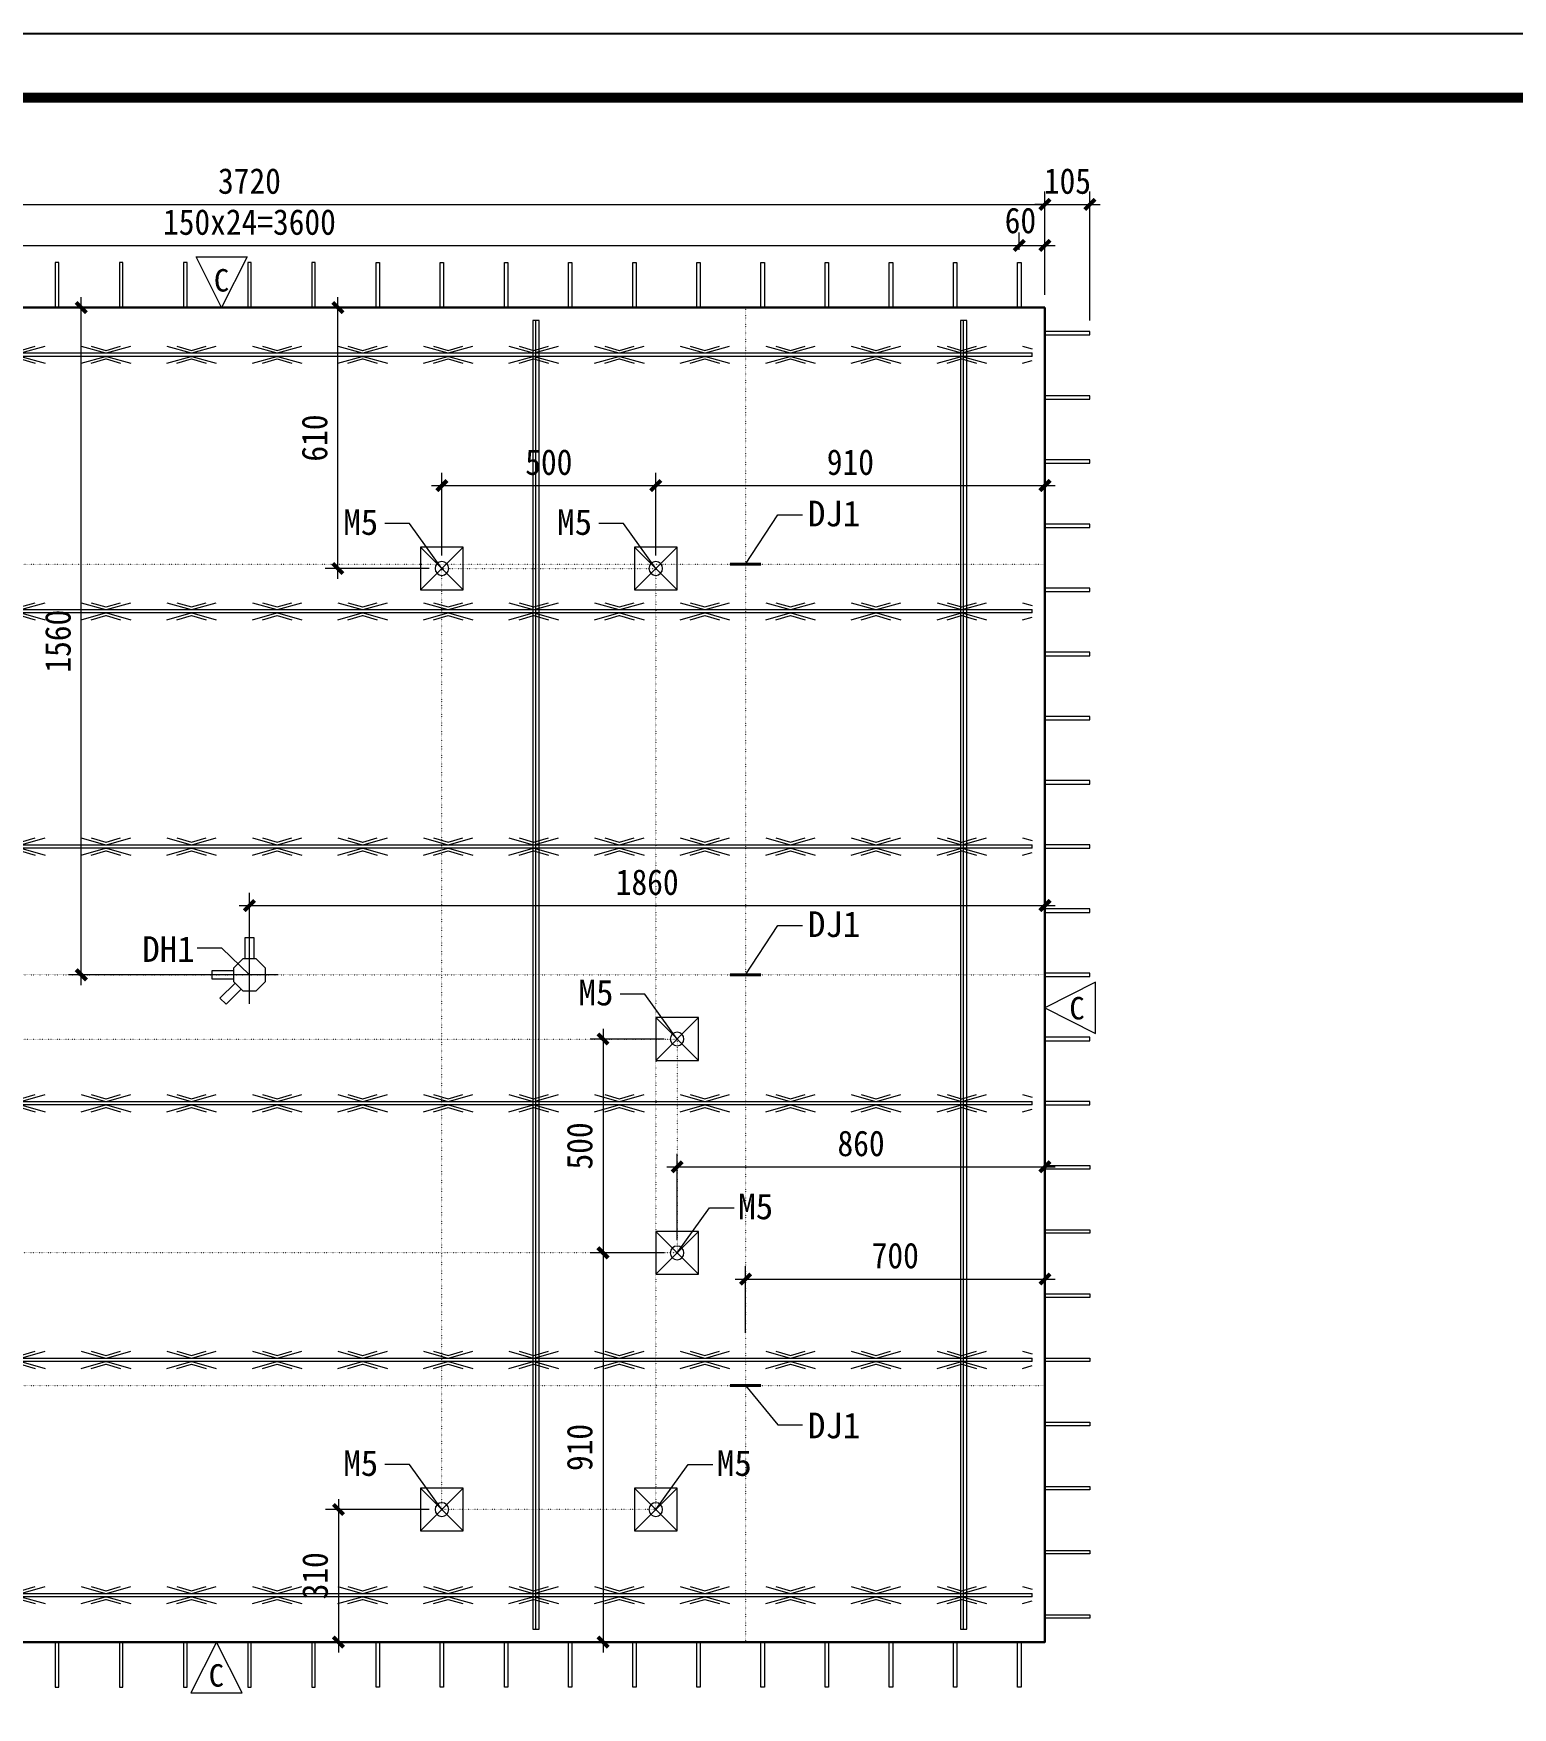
# Model space of a CAD drawing. Header units: millimetres. Extents: x 0 to 28815, y -2 to 20487.
# Drawn here: x 19057 to 22515, y 16571 to 20484 of the extents above; entities that cross this region are included whole.
import ezdxf
from ezdxf.enums import TextEntityAlignment as Align

# ---------------------------------------------------------------- set-up
doc = ezdxf.new("R2010")
doc.units = ezdxf.units.MM
doc.linetypes.add('DOT', pattern=[0.25, 0, -0.25])
for name, color, linetype in [('EQUIP-照明', 3, 'Continuous'), ('ERECTIONMARK', 8, 'Continuous'), ('图框2', 1, 'Continuous'), ('图框线', 7, 'Continuous'), ('桁架', 4, 'Continuous'), ('钢筋', 7, 'Continuous')]:
    doc.layers.add(name, color=color, linetype=linetype)
for name, color, linetype, lineweight in [('YG-标注', 151, 'Continuous', 15), ('YZ-文字', 4, 'Continuous', 13), ('YZ-符号', 96, 'Continuous', 9), ('墙板支撑', 7, 'Continuous', 15), ('轮廓线', 2, 'Continuous', 13)]:
    doc.layers.add(name, color=color, linetype=linetype, lineweight=lineweight)
doc.styles.add('YZ-样式 2', font='simhei.ttf', dxfattribs={"width": 0.9})
doc.styles.add('图签-黑体', font='simhei.ttf')
doc.styles.add('黑体', font='simhei.ttf')
doc.dimstyles.new('m_sc-10', dxfattribs={"dimtxt": 65, "dimasz": 30, "dimexe": 20, "dimexo": 30, "dimgap": 20, "dimtad": 1, "dimdec": 0, "dimzin": 1, "dimdsep": 46, "dimtxsty": '黑体', "dimblk": 'ARCHTICK', "dimcen": 250, "dimdle": 10, "dimclrd": 256, "dimclre": 256, "dimclrt": 7, "dimazin": 0, "dimtfac": 1, "dimtdec": 0, "dimtix": 1, "dimtmove": 2, "dimatfit": 2, "dimldrblk": 'ARCHTICK', "dimfxl": 1, "dimlwd": -1, "dimlwe": -1, "dimarcsym": 0})
doc.dimstyles.new('YZ-30', dxfattribs={"dimscale": 30, "dimtxt": 2, "dimasz": 0.8, "dimexe": 1, "dimexo": 1, "dimgap": 0.8, "dimtad": 1, "dimdec": 0, "dimzin": 1, "dimdsep": 46, "dimtxsty": 'YZ-样式 2', "dimblk": 'ARCHTICK', "dimcen": 250, "dimdle": 0.8, "dimclrd": 151, "dimclre": 151, "dimclrt": 7, "dimazin": 0, "dimtfac": 1, "dimtdec": 0, "dimtix": 1, "dimtmove": 2, "dimatfit": 2, "dimldrblk": 'ARCHTICK', "dimfxl": 1, "dimlwd": 9, "dimlwe": 9, "dimarcsym": 0})

# ---------------------------------------------------------------- blocks, each defined once
blk = doc.blocks.new('_ArchTick')
at = {"color": 0, "linetype": 'ByBlock', "const_width": 0.4}
blk.add_lwpolyline([(-0.5, -0.5), (0.5, 0.5)], dxfattribs=at)
blk = doc.blocks.new('*D569')
at = {"layer": 'Defpoints', "color": 0, "ltscale": 30, "transparency": 16777216}
for p in [(21421.6, 20084.7), (17701.6, 19843.6), (21421.6, 19843.6)]:
    blk.add_point(p, dxfattribs=at)
at = {"layer": 'YG-标注', "color": 151, "lineweight": 9, "ltscale": 30, "transparency": 16777216}
for p, q in [((17677.6, 20084.7), (21445.6, 20084.7)), ((17701.6, 19873.6), (17701.6, 20114.7)), ((21421.6, 19873.6), (21421.6, 20114.7))]:
    blk.add_line(p, q, dxfattribs=at)
at = {"layer": 'YG-标注', "color": 151, "lineweight": 9, "ltscale": 30, "transparency": 16777216, "xscale": 24, "yscale": 24, "zscale": 24, "rotation": 180}
blk.add_blockref('_ArchTick', (17701.6, 20084.7), dxfattribs=at)
at = {"layer": 'YG-标注', "color": 151, "lineweight": 9, "ltscale": 30, "transparency": 16777216, "xscale": 24, "yscale": 24, "zscale": 24}
blk.add_blockref('_ArchTick', (21421.6, 20084.7), dxfattribs=at)
at = {"layer": 'YG-标注', "color": 7, "lineweight": 9, "ltscale": 30, "transparency": 16777216, "insert": (19561.6, 20139.1), "char_height": 60, "attachment_point": 5, "style": 'YZ-样式 2'}
blk.add_mtext('3720', dxfattribs=at)
blk = doc.blocks.new('*D570')
at = {"layer": 'Defpoints', "color": 0, "ltscale": 30, "transparency": 16777216}
for p in [(21526.6, 20084.7), (21421.6, 19843.6), (21526.6, 19783.6)]:
    blk.add_point(p, dxfattribs=at)
at = {"layer": '钢筋', "color": 151, "lineweight": 9, "ltscale": 30, "transparency": 16777216}
for p, q in [((21421.6, 20084.7), (21397.6, 20084.7)), ((21421.6, 19873.6), (21421.6, 20114.7)), ((21421.6, 20084.7), (21526.6, 20084.7)), ((21526.6, 19813.6), (21526.6, 20114.7)), ((21526.6, 20084.7), (21550.6, 20084.7))]:
    blk.add_line(p, q, dxfattribs=at)
at = {"layer": '钢筋', "color": 151, "lineweight": 9, "ltscale": 30, "transparency": 16777216, "xscale": 24, "yscale": 24, "zscale": 24}
blk.add_blockref('_ArchTick', (21421.6, 20084.7), dxfattribs=at)
at = {"layer": '钢筋', "color": 151, "lineweight": 9, "ltscale": 30, "transparency": 16777216, "xscale": 24, "yscale": 24, "zscale": 24, "rotation": 180}
blk.add_blockref('_ArchTick', (21526.6, 20084.7), dxfattribs=at)
at = {"layer": '钢筋', "color": 7, "ltscale": 30, "transparency": 16777216, "insert": (21474.1, 20139.1), "char_height": 60, "attachment_point": 5, "style": 'YZ-样式 2'}
blk.add_mtext('105', dxfattribs=at)
blk = doc.blocks.new('*D571')
at = {"layer": 'Defpoints', "color": 0, "ltscale": 30, "transparency": 16777216}
for p in [(21421.6, 19988.9), (21361.6, 19948.6), (21421.6, 19843.6)]:
    blk.add_point(p, dxfattribs=at)
at = {"layer": '钢筋', "color": 151, "lineweight": 9, "ltscale": 30, "transparency": 16777216}
for p, q in [((21361.6, 19978.6), (21361.6, 20018.9)), ((21421.6, 19873.6), (21421.6, 20018.9)), ((21337.6, 19988.9), (21445.6, 19988.9))]:
    blk.add_line(p, q, dxfattribs=at)
at = {"layer": '钢筋', "color": 151, "lineweight": 9, "ltscale": 30, "transparency": 16777216, "xscale": 24, "yscale": 24, "zscale": 24, "rotation": 180}
blk.add_blockref('_ArchTick', (21361.6, 19988.9), dxfattribs=at)
at = {"layer": '钢筋', "color": 151, "lineweight": 9, "ltscale": 30, "transparency": 16777216, "xscale": 24, "yscale": 24, "zscale": 24}
blk.add_blockref('_ArchTick', (21421.6, 19988.9), dxfattribs=at)
at = {"layer": '钢筋', "color": 7, "ltscale": 30, "transparency": 16777216, "insert": (21364.2, 20046.9), "char_height": 60, "attachment_point": 5, "style": 'YZ-样式 2'}
blk.add_mtext('60', dxfattribs=at)
blk = doc.blocks.new('*D572')
at = {"layer": 'Defpoints', "color": 0, "ltscale": 30, "transparency": 16777216}
for p in [(21361.6, 19988.9), (17761.6, 19948.6), (21361.6, 19948.6)]:
    blk.add_point(p, dxfattribs=at)
at = {"layer": '钢筋', "color": 151, "lineweight": 9, "ltscale": 30, "transparency": 16777216}
for p, q in [((17761.6, 19978.6), (17761.6, 20018.9)), ((21361.6, 19978.6), (21361.6, 20018.9)), ((17737.6, 19988.9), (21385.6, 19988.9))]:
    blk.add_line(p, q, dxfattribs=at)
at = {"layer": '钢筋', "color": 151, "lineweight": 9, "ltscale": 30, "transparency": 16777216, "xscale": 24, "yscale": 24, "zscale": 24, "rotation": 180}
blk.add_blockref('_ArchTick', (17761.6, 19988.9), dxfattribs=at)
at = {"layer": '钢筋', "color": 151, "lineweight": 9, "ltscale": 30, "transparency": 16777216, "xscale": 24, "yscale": 24, "zscale": 24}
blk.add_blockref('_ArchTick', (21361.6, 19988.9), dxfattribs=at)
at = {"layer": '钢筋', "color": 7, "ltscale": 30, "transparency": 16777216, "insert": (19561.6, 20043.2), "char_height": 60, "attachment_point": 5, "style": 'YZ-样式 2'}
blk.add_mtext('150x24=3600', dxfattribs=at)
blk = doc.blocks.new('A$C417965C4')
at = {"layer": '桁架', "color": 4, "lineweight": 9}
for p, q in [((-3660, 4), (-3660, -4)), ((0, -4), (0, 4))]:
    blk.add_line(p, q, dxfattribs=at)
for points in [[(-3660, 4), (0, 4)], [(-3623.2, 20), (-3566.3, 4), (-3564.5, 4), (-3507.6, 20)], [(-3599.7, 20), (-3565.5, 10), (-3565.2, 10), (-3531.1, 20)], [(-3423.2, 20), (-3366.3, 4), (-3364.5, 4), (-3307.6, 20)], [(-3399.7, 20), (-3365.5, 10), (-3365.2, 10), (-3331.1, 20)], [(-3223.2, 20), (-3166.3, 4), (-3164.5, 4), (-3107.6, 20)], [(-3199.7, 20), (-3165.5, 10), (-3165.2, 10), (-3131.1, 20)], [(-3023.2, 20), (-2966.3, 4), (-2964.5, 4), (-2907.6, 20)], [(-2999.7, 20), (-2965.5, 10), (-2965.2, 10), (-2931.1, 20)], [(-2823.2, 20), (-2766.3, 4), (-2764.5, 4), (-2707.6, 20)], [(-2799.7, 20), (-2765.5, 10), (-2765.2, 10), (-2731.1, 20)], [(-2623.2, 20), (-2566.3, 4), (-2564.5, 4), (-2507.6, 20)], [(-2599.7, 20), (-2565.5, 10), (-2565.2, 10), (-2531.1, 20)], [(-2423.2, 20), (-2366.3, 4), (-2364.5, 4), (-2307.6, 20)], [(-2399.7, 20), (-2365.5, 10), (-2365.2, 10), (-2331.1, 20)], [(-2223.2, 20), (-2166.3, 4), (-2164.5, 4), (-2107.6, 20)], [(-2199.7, 20), (-2165.5, 10), (-2165.2, 10), (-2131.1, 20)], [(-2023.2, 20), (-1966.3, 4), (-1964.5, 4), (-1907.6, 20)], [(-1999.7, 20), (-1965.5, 10), (-1965.2, 10), (-1931.1, 20)], [(-1823.2, 20), (-1766.3, 4), (-1764.5, 4), (-1707.6, 20)], [(-1799.7, 20), (-1765.5, 10), (-1765.2, 10), (-1731.1, 20)], [(-1623.2, 20), (-1566.3, 4), (-1564.5, 4), (-1507.6, 20)], [(-1599.7, 20), (-1565.5, 10), (-1565.2, 10), (-1531.1, 20)], [(-1423.2, 20), (-1366.3, 4), (-1364.5, 4), (-1307.6, 20)], [(-1399.7, 20), (-1365.5, 10), (-1365.2, 10), (-1331.1, 20)], [(-1223.2, 20), (-1166.3, 4), (-1164.5, 4), (-1107.6, 20)], [(-1199.7, 20), (-1165.5, 10), (-1165.2, 10), (-1131.1, 20)], [(-1022.9, 20), (-966, 4), (-964.1, 4), (-907.3, 20)], [(-999.4, 20), (-965.2, 10), (-964.9, 10), (-930.8, 20)], [(-822.9, 20), (-766, 4), (-764.1, 4), (-707.3, 20)], [(-799.4, 20), (-765.2, 10), (-764.9, 10), (-730.8, 20)], [(-622.9, 20), (-566, 4), (-564.1, 4), (-507.3, 20)], [(-599.4, 20), (-565.2, 10), (-564.9, 10), (-530.8, 20)], [(-422.9, 20), (-366, 4), (-364.1, 4), (-307.3, 20)], [(-399.4, 20), (-365.2, 10), (-364.9, 10), (-330.8, 20)], [(-222.4, 20), (-165.5, 4), (-163.7, 4), (-106.8, 20)], [(-198.9, 20), (-164.8, 10), (-164.4, 10), (-130.3, 20)], [(-22.4, 20), (0, 13.7)], [(0, -4), (-3660, -4)], [(-3623.2, -20), (-3566.3, -4), (-3564.5, -4), (-3507.6, -20)], [(-3599.7, -20), (-3565.5, -10), (-3565.2, -10), (-3531.1, -20)], [(-3423.2, -20), (-3366.3, -4), (-3364.5, -4), (-3307.6, -20)], [(-3399.7, -20), (-3365.5, -10), (-3365.2, -10), (-3331.1, -20)], [(-3223.2, -20), (-3166.3, -4), (-3164.5, -4), (-3107.6, -20)], [(-3199.7, -20), (-3165.5, -10), (-3165.2, -10), (-3131.1, -20)], [(-3023.2, -20), (-2966.3, -4), (-2964.5, -4), (-2907.6, -20)], [(-2999.7, -20), (-2965.5, -10), (-2965.2, -10), (-2931.1, -20)], [(-2823.2, -20), (-2766.3, -4), (-2764.5, -4), (-2707.6, -20)], [(-2799.7, -20), (-2765.5, -10), (-2765.2, -10), (-2731.1, -20)], [(-2623.2, -20), (-2566.3, -4), (-2564.5, -4), (-2507.6, -20)], [(-2599.7, -20), (-2565.5, -10), (-2565.2, -10), (-2531.1, -20)], [(-2423.2, -20), (-2366.3, -4), (-2364.5, -4), (-2307.6, -20)], [(-2399.7, -20), (-2365.5, -10), (-2365.2, -10), (-2331.1, -20)], [(-2223.2, -20), (-2166.3, -4), (-2164.5, -4), (-2107.6, -20)], [(-2199.7, -20), (-2165.5, -10), (-2165.2, -10), (-2131.1, -20)], [(-2023.2, -20), (-1966.3, -4), (-1964.5, -4), (-1907.6, -20)], [(-1999.7, -20), (-1965.5, -10), (-1965.2, -10), (-1931.1, -20)], [(-1823.2, -20), (-1766.3, -4), (-1764.5, -4), (-1707.6, -20)], [(-1799.7, -20), (-1765.5, -10), (-1765.2, -10), (-1731.1, -20)], [(-1623.2, -20), (-1566.3, -4), (-1564.5, -4), (-1507.6, -20)], [(-1599.7, -20), (-1565.5, -10), (-1565.2, -10), (-1531.1, -20)], [(-1423.2, -20), (-1366.3, -4), (-1364.5, -4), (-1307.6, -20)], [(-1399.7, -20), (-1365.5, -10), (-1365.2, -10), (-1331.1, -20)], [(-1223.2, -20), (-1166.3, -4), (-1164.5, -4), (-1107.6, -20)], [(-1199.7, -20), (-1165.5, -10), (-1165.2, -10), (-1131.1, -20)], [(-1022.9, -20), (-966, -4), (-964.1, -4), (-907.3, -20)], [(-999.4, -20), (-965.2, -10), (-964.9, -10), (-930.8, -20)], [(-822.9, -20), (-766, -4), (-764.1, -4), (-707.3, -20)], [(-799.4, -20), (-765.2, -10), (-764.9, -10), (-730.8, -20)], [(-622.9, -20), (-566, -4), (-564.1, -4), (-507.3, -20)], [(-599.4, -20), (-565.2, -10), (-564.9, -10), (-530.8, -20)], [(-422.9, -20), (-366, -4), (-364.1, -4), (-307.3, -20)], [(-399.4, -20), (-365.2, -10), (-364.9, -10), (-330.8, -20)], [(-222.4, -20), (-165.5, -4), (-163.7, -4), (-106.8, -20)], [(-198.9, -20), (-164.8, -10), (-164.4, -10), (-130.3, -20)], [(-22.4, -20), (0, -13.7)]]:
    blk.add_lwpolyline(points, dxfattribs=at)
blk = doc.blocks.new('*D573')
at = {"layer": 'Defpoints', "color": 0, "ltscale": 30, "transparency": 16777216}
for p in [(21421.6, 18445.6), (21421.6, 18283.6), (19561.6, 18216.1)]:
    blk.add_point(p, dxfattribs=at)
at = {"layer": 'YG-标注', "color": 151, "lineweight": 9, "ltscale": 30, "transparency": 16777216}
for p, q in [((19561.6, 18246.1), (19561.6, 18475.6)), ((21421.6, 18313.6), (21421.6, 18475.6)), ((19537.6, 18445.6), (21445.6, 18445.6))]:
    blk.add_line(p, q, dxfattribs=at)
at = {"layer": 'YG-标注', "color": 151, "lineweight": 9, "ltscale": 30, "transparency": 16777216, "xscale": 24, "yscale": 24, "zscale": 24, "rotation": 180}
blk.add_blockref('_ArchTick', (19561.6, 18445.6), dxfattribs=at)
at = {"layer": 'YG-标注', "color": 151, "lineweight": 9, "ltscale": 30, "transparency": 16777216, "xscale": 24, "yscale": 24, "zscale": 24}
blk.add_blockref('_ArchTick', (21421.6, 18445.6), dxfattribs=at)
at = {"layer": 'YG-标注', "color": 7, "lineweight": 9, "ltscale": 30, "transparency": 16777216, "insert": (20491.6, 18500), "char_height": 60, "attachment_point": 5, "style": 'YZ-样式 2'}
blk.add_mtext('1860', dxfattribs=at)
blk = doc.blocks.new('*D574')
at = {"layer": 'Defpoints', "color": 0, "ltscale": 30, "transparency": 16777216}
for p in [(19168.4, 19843.6), (19629.1, 19843.6), (19629.1, 18283.6)]:
    blk.add_point(p, dxfattribs=at)
at = {"layer": 'YG-标注', "color": 151, "lineweight": 9, "ltscale": 30, "transparency": 16777216}
for p, q in [((19599.1, 19843.6), (19138.4, 19843.6)), ((19168.4, 18259.6), (19168.4, 19867.6)), ((19599.1, 18283.6), (19138.4, 18283.6))]:
    blk.add_line(p, q, dxfattribs=at)
at = {"layer": 'YG-标注', "color": 151, "lineweight": 9, "ltscale": 30, "transparency": 16777216, "xscale": 24, "yscale": 24, "zscale": 24}
for p, rotation in [((19168.4, 19843.6), 90), ((19168.4, 18283.6), 270)]:
    blk.add_blockref('_ArchTick', p, dxfattribs=dict(at, rotation=rotation))
at = {"layer": 'YG-标注', "color": 7, "ltscale": 30, "transparency": 16777216, "insert": (19114.1, 19063.6), "char_height": 60, "attachment_point": 5, "rotation": 90, "style": 'YZ-样式 2'}
blk.add_mtext('1560', dxfattribs=at)
blk = doc.blocks.new('*D576')
at = {"layer": 'Defpoints', "color": 0, "ltscale": 30, "transparency": 16777216}
for p in [(21421.6, 17572.5), (20721.6, 17416.8), (21421.6, 17416.4)]:
    blk.add_point(p, dxfattribs=at)
at = {"layer": 'YG-标注', "color": 151, "lineweight": 9, "ltscale": 30, "transparency": 16777216}
for p, q in [((20721.6, 17446.8), (20721.6, 17602.5)), ((21421.6, 17446.4), (21421.6, 17602.5)), ((20697.6, 17572.5), (21445.6, 17572.5))]:
    blk.add_line(p, q, dxfattribs=at)
at = {"layer": 'YG-标注', "color": 151, "lineweight": 9, "ltscale": 30, "transparency": 16777216, "xscale": 24, "yscale": 24, "zscale": 24, "rotation": 180}
blk.add_blockref('_ArchTick', (20721.6, 17572.5), dxfattribs=at)
at = {"layer": 'YG-标注', "color": 151, "lineweight": 9, "ltscale": 30, "transparency": 16777216, "xscale": 24, "yscale": 24, "zscale": 24}
blk.add_blockref('_ArchTick', (21421.6, 17572.5), dxfattribs=at)
at = {"layer": 'YG-标注', "color": 7, "lineweight": 9, "ltscale": 30, "transparency": 16777216, "insert": (21071.6, 17626.9), "char_height": 60, "attachment_point": 5, "style": 'YZ-样式 2'}
blk.add_mtext('700', dxfattribs=at)
blk = doc.blocks.new('A$C0ABE7B75')
at = {"layer": '钢筋', "color": 4, "lineweight": 13}
for points in [[(-7.3, 0), (7.2, 0), (7.2, 3000), (7.2, 3060), (-7.3, 3060)], [(-7.3, 3060), (-7.3, 3060), (-7.3, 0)], [(-0.8, 3060), (-0.8, 3000), (-0.8, 0)]]:
    blk.add_lwpolyline(points, dxfattribs=at)
blk = doc.blocks.new('A$C6C6A476D')
at = {"layer": '墙板支撑', "color": 6, "ltscale": 30}
for p, q in [((50, 50), (-50, -50)), ((-50, 50), (50, -50))]:
    blk.add_line(p, q, dxfattribs=at)
blk.add_lwpolyline([(-50, 50), (50, 50), (50, -50), (-50, -50)], close=True, dxfattribs=at)
blk.add_circle((0, 0), 16, dxfattribs=at)
blk = doc.blocks.new('A$C35D967A2')
at = {"layer": '墙板支撑', "color": 0, "ltscale": 30}
for p in [(50, 50), (550, 50)]:
    blk.add_blockref('A$C6C6A476D', p, dxfattribs=at)
blk = doc.blocks.new('*D601')
at = {"layer": 'Defpoints', "color": 0, "ltscale": 30, "transparency": 16777216}
for p in [(20011.6, 17033.6), (19769.7, 16723.6), (20011.6, 16723.6)]:
    blk.add_point(p, dxfattribs=at)
at = {"layer": 'YZ-文字', "color": 151, "lineweight": 9, "ltscale": 30, "transparency": 16777216}
for p, q in [((19981.6, 17033.6), (19739.7, 17033.6)), ((19769.7, 17057.6), (19769.7, 16699.6)), ((19981.6, 16723.6), (19739.7, 16723.6))]:
    blk.add_line(p, q, dxfattribs=at)
at = {"layer": 'YZ-文字', "color": 151, "lineweight": 9, "ltscale": 30, "transparency": 16777216, "xscale": 24, "yscale": 24, "zscale": 24}
for p, rotation in [((19769.7, 17033.6), 90), ((19769.7, 16723.6), 270)]:
    blk.add_blockref('_ArchTick', p, dxfattribs=dict(at, rotation=rotation))
at = {"layer": 'YZ-文字', "color": 7, "ltscale": 30, "transparency": 16777216, "insert": (19715.3, 16878.6), "char_height": 60, "attachment_point": 5, "rotation": 90, "style": 'YZ-样式 2'}
blk.add_mtext('310', dxfattribs=at)
blk = doc.blocks.new('*D602')
at = {"layer": 'Defpoints', "color": 0, "ltscale": 30, "transparency": 16777216}
for p in [(19768.4, 19843.6), (20007.6, 19843.6), (20011.6, 19233.6)]:
    blk.add_point(p, dxfattribs=at)
at = {"layer": 'YZ-文字', "color": 151, "lineweight": 9, "ltscale": 30, "transparency": 16777216}
for p, q in [((19977.6, 19843.6), (19738.4, 19843.6)), ((19768.4, 19209.6), (19768.4, 19867.6)), ((19981.6, 19233.6), (19738.4, 19233.6))]:
    blk.add_line(p, q, dxfattribs=at)
at = {"layer": 'YZ-文字', "color": 151, "lineweight": 9, "ltscale": 30, "transparency": 16777216, "xscale": 24, "yscale": 24, "zscale": 24}
for p, rotation in [((19768.4, 19843.6), 90), ((19768.4, 19233.6), 270)]:
    blk.add_blockref('_ArchTick', p, dxfattribs=dict(at, rotation=rotation))
at = {"layer": 'YZ-文字', "color": 7, "ltscale": 30, "transparency": 16777216, "insert": (19714.1, 19538.6), "char_height": 60, "attachment_point": 5, "rotation": 90, "style": 'YZ-样式 2'}
blk.add_mtext('610', dxfattribs=at)
blk = doc.blocks.new('*D603')
at = {"layer": 'Defpoints', "color": 0, "ltscale": 30, "transparency": 16777216}
for p in [(20511.6, 19427.5), (20011.6, 19233.6), (20511.6, 19233.6)]:
    blk.add_point(p, dxfattribs=at)
at = {"layer": 'YZ-文字', "color": 151, "lineweight": 9, "ltscale": 30, "transparency": 16777216}
for p, q in [((20011.6, 19263.6), (20011.6, 19457.5)), ((20511.6, 19263.6), (20511.6, 19457.5)), ((19987.6, 19427.5), (20535.6, 19427.5))]:
    blk.add_line(p, q, dxfattribs=at)
at = {"layer": 'YZ-文字', "color": 151, "lineweight": 9, "ltscale": 30, "transparency": 16777216, "xscale": 24, "yscale": 24, "zscale": 24, "rotation": 180}
blk.add_blockref('_ArchTick', (20011.6, 19427.5), dxfattribs=at)
at = {"layer": 'YZ-文字', "color": 151, "lineweight": 9, "ltscale": 30, "transparency": 16777216, "xscale": 24, "yscale": 24, "zscale": 24}
blk.add_blockref('_ArchTick', (20511.6, 19427.5), dxfattribs=at)
at = {"layer": 'YZ-文字', "color": 7, "ltscale": 30, "transparency": 16777216, "insert": (20261.6, 19481.9), "char_height": 60, "attachment_point": 5, "style": 'YZ-样式 2'}
blk.add_mtext('500', dxfattribs=at)
blk = doc.blocks.new('*D604')
at = {"layer": 'Defpoints', "color": 0, "ltscale": 30, "transparency": 16777216}
for p in [(21421.6, 19427.5), (20511.6, 19233.6), (21421.6, 19179.6)]:
    blk.add_point(p, dxfattribs=at)
at = {"layer": 'YZ-文字', "color": 151, "lineweight": 9, "ltscale": 30, "transparency": 16777216}
for p, q in [((20511.6, 19263.6), (20511.6, 19457.5)), ((21421.6, 19209.6), (21421.6, 19457.5)), ((20487.6, 19427.5), (21445.6, 19427.5))]:
    blk.add_line(p, q, dxfattribs=at)
at = {"layer": 'YZ-文字', "color": 151, "lineweight": 9, "ltscale": 30, "transparency": 16777216, "xscale": 24, "yscale": 24, "zscale": 24, "rotation": 180}
blk.add_blockref('_ArchTick', (20511.6, 19427.5), dxfattribs=at)
at = {"layer": 'YZ-文字', "color": 151, "lineweight": 9, "ltscale": 30, "transparency": 16777216, "xscale": 24, "yscale": 24, "zscale": 24}
blk.add_blockref('_ArchTick', (21421.6, 19427.5), dxfattribs=at)
at = {"layer": 'YZ-文字', "color": 7, "ltscale": 30, "transparency": 16777216, "insert": (20966.6, 19481.9), "char_height": 60, "attachment_point": 5, "style": 'YZ-样式 2'}
blk.add_mtext('910', dxfattribs=at)
blk = doc.blocks.new('*D605')
at = {"layer": 'Defpoints', "color": 0, "ltscale": 30, "transparency": 16777216}
for p in [(20561.6, 18133.6), (20388.3, 17633.6), (20561.6, 17633.6)]:
    blk.add_point(p, dxfattribs=at)
at = {"layer": 'YZ-文字', "color": 151, "lineweight": 9, "ltscale": 30, "transparency": 16777216}
for p, q in [((20531.6, 18133.6), (20358.3, 18133.6)), ((20388.3, 18157.6), (20388.3, 17609.6)), ((20531.6, 17633.6), (20358.3, 17633.6))]:
    blk.add_line(p, q, dxfattribs=at)
at = {"layer": 'YZ-文字', "color": 151, "lineweight": 9, "ltscale": 30, "transparency": 16777216, "xscale": 24, "yscale": 24, "zscale": 24}
for p, rotation in [((20388.3, 18133.6), 90), ((20388.3, 17633.6), 270)]:
    blk.add_blockref('_ArchTick', p, dxfattribs=dict(at, rotation=rotation))
at = {"layer": 'YZ-文字', "color": 7, "ltscale": 30, "transparency": 16777216, "insert": (20333.9, 17883.6), "char_height": 60, "attachment_point": 5, "rotation": 90, "style": 'YZ-样式 2'}
blk.add_mtext('500', dxfattribs=at)
blk = doc.blocks.new('*D606')
at = {"layer": 'Defpoints', "color": 0, "ltscale": 30, "transparency": 16777216}
for p in [(20561.6, 17633.6), (20388.3, 16723.6), (20465.6, 16723.6)]:
    blk.add_point(p, dxfattribs=at)
at = {"layer": 'YZ-文字', "color": 151, "lineweight": 9, "ltscale": 30, "transparency": 16777216}
for p, q in [((20388.3, 17657.6), (20388.3, 16699.6)), ((20531.6, 17633.6), (20358.3, 17633.6)), ((20435.6, 16723.6), (20358.3, 16723.6))]:
    blk.add_line(p, q, dxfattribs=at)
at = {"layer": 'YZ-文字', "color": 151, "lineweight": 9, "ltscale": 30, "transparency": 16777216, "xscale": 24, "yscale": 24, "zscale": 24}
for p, rotation in [((20388.3, 17633.6), 90), ((20388.3, 16723.6), 270)]:
    blk.add_blockref('_ArchTick', p, dxfattribs=dict(at, rotation=rotation))
at = {"layer": 'YZ-文字', "color": 7, "ltscale": 30, "transparency": 16777216, "insert": (20333.9, 17178.6), "char_height": 60, "attachment_point": 5, "rotation": 90, "style": 'YZ-样式 2'}
blk.add_mtext('910', dxfattribs=at)
blk = doc.blocks.new('*D608')
at = {"layer": 'Defpoints', "color": 0, "ltscale": 30, "transparency": 16777216}
for p in [(21421.6, 17834.9), (20561.6, 17633.6), (21421.6, 17633.6)]:
    blk.add_point(p, dxfattribs=at)
at = {"layer": 'YZ-文字', "color": 151, "lineweight": 9, "ltscale": 30, "transparency": 16777216}
for p, q in [((20561.6, 17663.6), (20561.6, 17864.9)), ((21421.6, 17663.6), (21421.6, 17864.9)), ((20537.6, 17834.9), (21445.6, 17834.9))]:
    blk.add_line(p, q, dxfattribs=at)
at = {"layer": 'YZ-文字', "color": 151, "lineweight": 9, "ltscale": 30, "transparency": 16777216, "xscale": 24, "yscale": 24, "zscale": 24, "rotation": 180}
blk.add_blockref('_ArchTick', (20561.6, 17834.9), dxfattribs=at)
at = {"layer": 'YZ-文字', "color": 151, "lineweight": 9, "ltscale": 30, "transparency": 16777216, "xscale": 24, "yscale": 24, "zscale": 24}
blk.add_blockref('_ArchTick', (21421.6, 17834.9), dxfattribs=at)
at = {"layer": 'YZ-文字', "color": 7, "ltscale": 30, "transparency": 16777216, "insert": (20991.6, 17889.2), "char_height": 60, "attachment_point": 5, "style": 'YZ-样式 2'}
blk.add_mtext('860', dxfattribs=at)

msp = doc.modelspace()

# ---------------------------------------------------------------- linework, layer by layer
at = {"layer": 'EQUIP-照明', "color": 2, "lineweight": 15}
for p, q in [((19561.6, 18216.1), (19561.6, 18351.1)), ((19629.1, 18283.6), (19494.1, 18283.6))]:
    msp.add_line(p, q, dxfattribs=at)
for points in [[(19571.6, 18371.1), (19571.6, 18321.1), (19551.6, 18321.1), (19551.6, 18371.1)], [(19599.1, 18299.1), (19577.2, 18321.1), (19546.1, 18321.1), (19524.1, 18299.1), (19524.1, 18268.1), (19546.1, 18246.1), (19577.2, 18246.1), (19599.1, 18268.1)], [(19474.1, 18293.6), (19524.1, 18293.6), (19524.1, 18273.6), (19474.1, 18273.6)], [(19506.8, 18214.7), (19542.2, 18250), (19528, 18264.2), (19492.7, 18228.8)]]:
    msp.add_lwpolyline(points, close=True, dxfattribs=at)
at = {"layer": 'ERECTIONMARK', "color": 3, "lineweight": 40}
for p, q in [((20757.4, 19243.6), (20685.9, 19243.6)), ((20757.4, 18283.6), (20685.9, 18283.6)), ((20757.4, 17323.6), (20685.9, 17323.6))]:
    msp.add_line(p, q, dxfattribs=at)
at = {"layer": 'YZ-符号', "color": 253, "linetype": 'DOT', "lineweight": 13, "ltscale": 5}
for p, q in [((20721.6, 19843.6), (20721.6, 16723.6)), ((17701.6, 19244), (21421.6, 19244)), ((17701.6, 18284), (21421.6, 18284)), ((17701.6, 17323.2), (21421.6, 17323.2))]:
    msp.add_line(p, q, dxfattribs=at)
at = {"layer": 'YZ-符号', "color": 1, "lineweight": 15}
for points in [[(19496.4, 19843.6), (19436.7, 19962), (19556.1, 19962)], [(21421.6, 18206.4), (21540, 18146.7), (21540, 18266.1)], [(19484.5, 16723.6), (19424.8, 16605.2), (19544.2, 16605.2)]]:
    msp.add_lwpolyline(points, close=True, dxfattribs=at)
at = {"layer": 'YZ-符号', "color": 253, "linetype": 'DOT', "lineweight": 13, "ltscale": 5}
for points in [[(20011.6, 19233.6), (20511.6, 19233.6), (20511.6, 17033.6), (20011.6, 17033.6)], [(18561.6, 18133.6), (20561.6, 18133.6), (20561.6, 17633.6), (18561.6, 17633.6)]]:
    msp.add_lwpolyline(points, close=True, dxfattribs=at)
at = {"layer": '图框2', "color": 1}
msp.add_lwpolyline([(16214.7, 11574.4), (16214.7, 20484.4), (28814.7, 20484.4), (28814.7, 11574.4)], close=True, dxfattribs=at)
at = {"layer": '图框线', "const_width": 24}
msp.add_lwpolyline([(16514.7, 20334.4), (28664.7, 20334.4), (28664.7, 11724.4), (16514.7, 11724.4)], close=True, dxfattribs=at)
at = {"layer": '轮廓线', "color": 2, "lineweight": 30}
msp.add_lwpolyline([(21421.6, 19843.6), (21421.6, 16723.6), (17701.6, 16723.6), (17701.6, 19843.6)], close=True, dxfattribs=at)
at = {"layer": '钢筋', "color": 5, "lineweight": 13}
for points in [[(19115.6, 19843.6), (19115.6, 19948.6), (19107.6, 19948.6), (19107.6, 19843.6)], [(19265.6, 19843.6), (19265.6, 19948.6), (19257.6, 19948.6), (19257.6, 19843.6)], [(19415.6, 19843.6), (19415.6, 19948.6), (19407.6, 19948.6), (19407.6, 19843.6)], [(19565.6, 19843.6), (19565.6, 19948.6), (19557.6, 19948.6), (19557.6, 19843.6)], [(19715.6, 19843.6), (19715.6, 19948.6), (19707.6, 19948.6), (19707.6, 19843.6)], [(19857.6, 19843.6), (19857.6, 19948.6), (19865.6, 19948.6), (19865.6, 19843.6)], [(20007.6, 19843.6), (20007.6, 19948.6), (20015.6, 19948.6), (20015.6, 19843.6)], [(20157.6, 19843.6), (20157.6, 19948.6), (20165.6, 19948.6), (20165.6, 19843.6)], [(20307.6, 19843.6), (20307.6, 19948.6), (20315.6, 19948.6), (20315.6, 19843.6)], [(20457.6, 19843.6), (20457.6, 19948.6), (20465.6, 19948.6), (20465.6, 19843.6)], [(20607.6, 19843.6), (20607.6, 19948.6), (20615.6, 19948.6), (20615.6, 19843.6)], [(20757.6, 19843.6), (20757.6, 19948.6), (20765.6, 19948.6), (20765.6, 19843.6)], [(20907.6, 19843.6), (20907.6, 19948.6), (20915.6, 19948.6), (20915.6, 19843.6)], [(21057.6, 19843.6), (21057.6, 19948.6), (21065.6, 19948.6), (21065.6, 19843.6)], [(21207.6, 19843.6), (21207.6, 19948.6), (21215.6, 19948.6), (21215.6, 19843.6)], [(21357.6, 19843.6), (21357.6, 19948.6), (21365.6, 19948.6), (21365.6, 19843.6)], [(19107.6, 16723.6), (19107.6, 16618.6), (19115.6, 16618.6), (19115.6, 16723.6)], [(19257.6, 16723.6), (19257.6, 16618.6), (19265.6, 16618.6), (19265.6, 16723.6)], [(19407.6, 16723.6), (19407.6, 16618.6), (19415.6, 16618.6), (19415.6, 16723.6)], [(19557.6, 16723.6), (19557.6, 16618.6), (19565.6, 16618.6), (19565.6, 16723.6)], [(19707.6, 16723.6), (19707.6, 16618.6), (19715.6, 16618.6), (19715.6, 16723.6)], [(19865.6, 16723.6), (19865.6, 16618.6), (19857.6, 16618.6), (19857.6, 16723.6)], [(20015.6, 16723.6), (20015.6, 16618.6), (20007.6, 16618.6), (20007.6, 16723.6)], [(20165.6, 16723.6), (20165.6, 16618.6), (20157.6, 16618.6), (20157.6, 16723.6)], [(20315.6, 16723.6), (20315.6, 16618.6), (20307.6, 16618.6), (20307.6, 16723.6)], [(20465.6, 16723.6), (20465.6, 16618.6), (20457.6, 16618.6), (20457.6, 16723.6)], [(20615.6, 16723.6), (20615.6, 16618.6), (20607.6, 16618.6), (20607.6, 16723.6)], [(20765.6, 16723.6), (20765.6, 16618.6), (20757.6, 16618.6), (20757.6, 16723.6)], [(20915.6, 16723.6), (20915.6, 16618.6), (20907.6, 16618.6), (20907.6, 16723.6)], [(21065.6, 16723.6), (21065.6, 16618.6), (21057.6, 16618.6), (21057.6, 16723.6)], [(21215.6, 16723.6), (21215.6, 16618.6), (21207.6, 16618.6), (21207.6, 16723.6)], [(21365.6, 16723.6), (21365.6, 16618.6), (21357.6, 16618.6), (21357.6, 16723.6)]]:
    msp.add_lwpolyline(points, dxfattribs=at)
at = {"layer": '钢筋', "color": 1, "lineweight": 13}
for points in [[(21421.6, 19779.6), (21526.6, 19779.6), (21526.6, 19787.6), (21421.6, 19787.6)], [(21421.6, 19629.6), (21526.6, 19629.6), (21526.6, 19637.6), (21421.6, 19637.6)], [(21421.6, 19479.6), (21526.6, 19479.6), (21526.6, 19487.6), (21421.6, 19487.6)], [(21421.6, 19329.6), (21526.6, 19329.6), (21526.6, 19337.6), (21421.6, 19337.6)], [(21421.6, 19179.6), (21526.6, 19179.6), (21526.6, 19187.6), (21421.6, 19187.6)], [(21421.6, 19029.6), (21526.6, 19029.6), (21526.6, 19037.6), (21421.6, 19037.6)], [(21421.6, 18879.6), (21526.6, 18879.6), (21526.6, 18887.6), (21421.6, 18887.6)], [(21421.6, 18729.6), (21526.6, 18729.6), (21526.6, 18737.6), (21421.6, 18737.6)], [(21421.6, 18579.6), (21526.6, 18579.6), (21526.6, 18587.6), (21421.6, 18587.6)], [(21421.6, 18429.6), (21526.6, 18429.6), (21526.6, 18437.6), (21421.6, 18437.6)], [(21421.6, 18279.6), (21526.6, 18279.6), (21526.6, 18287.6), (21421.6, 18287.6)], [(21421.6, 18129.6), (21526.6, 18129.6), (21526.6, 18137.6), (21421.6, 18137.6)], [(21421.6, 17979.6), (21526.6, 17979.6), (21526.6, 17987.6), (21421.6, 17987.6)], [(21421.6, 17837.6), (21526.6, 17837.6), (21526.6, 17829.6), (21421.6, 17829.6)], [(21421.6, 17687.6), (21526.6, 17687.6), (21526.6, 17679.6), (21421.6, 17679.6)], [(21421.6, 17537.6), (21526.6, 17537.6), (21526.6, 17529.6), (21421.6, 17529.6)], [(21421.6, 17387.6), (21526.6, 17387.6), (21526.6, 17379.6), (21421.6, 17379.6)], [(21421.6, 17237.6), (21526.6, 17237.6), (21526.6, 17229.6), (21421.6, 17229.6)], [(21421.6, 17087.6), (21526.6, 17087.6), (21526.6, 17079.6), (21421.6, 17079.6)], [(21421.6, 16937.6), (21526.6, 16937.6), (21526.6, 16929.6), (21421.6, 16929.6)], [(21421.6, 16787.6), (21526.6, 16787.6), (21526.6, 16779.6), (21421.6, 16779.6)]]:
    msp.add_lwpolyline(points, dxfattribs=at)

# ---------------------------------------------------------------- block references
at = {"layer": 'YG-标注', "color": 0, "ltscale": 30}
for name, p in [('A$C0ABE7B75', (20231.4, 16753.6)), ('A$C0ABE7B75', (21231.4, 16753.6)), ('A$C417965C4', (21391.6, 19733.6)), ('A$C417965C4', (21391.6, 19133.6)), ('A$C417965C4', (21391.6, 18583.6)), ('A$C417965C4', (21391.6, 17983.6)), ('A$C417965C4', (21391.6, 17383.6)), ('A$C417965C4', (21391.6, 16833.6))]:
    msp.add_blockref(name, p, dxfattribs=at)
at = {"layer": '墙板支撑', "extrusion": (0, 0, -1), "zscale": -1}
for p in [(-20561.6, 19183.6), (-20561.6, 16983.6)]:
    msp.add_blockref('A$C35D967A2', p, dxfattribs=at)
at = {"layer": '墙板支撑', "xscale": -1, "rotation": 270}
msp.add_blockref('A$C35D967A2', (20511.6, 17583.6), dxfattribs=at)

# ---------------------------------------------------------------- texts
at = {"layer": 'YZ-文字', "style": '黑体'}
for s, p in [('DJ1', (20867.4, 19362.1)), ('M5', (19781.1, 19342.2)), ('M5', (20281.1, 19342.2)), ('DJ1', (20867.4, 18402.1)), ('DH1', (19311.1, 18343.9)), ('M5', (20331.1, 18242.2)), ('M5', (20704.5, 17742.2)), ('DJ1', (20867.4, 17230.1)), ('M5', (19781.1, 17142.2)), ('M5', (20654.5, 17142.2))]:
    msp.add_text(s, height=60, dxfattribs=at).set_placement(p, align=Align.MIDDLE_LEFT)
at = {"layer": 'YZ-符号', "color": 1, "lineweight": 15, "style": '图签-黑体'}
for p in [(19478.5, 19881.1), (21478.7, 18179.3), (19466.5, 16619.5)]:
    msp.add_text('C', height=52.5, dxfattribs=at).set_placement(p)

# ---------------------------------------------------------------- dimensions: what is measured, and where the dimension line sits
at = {"layer": 'YG-标注', "color": 0, "lineweight": 9, "ltscale": 30}
for base, p1, p2, picture, middle in [((21421.6, 20084.7), (17701.6, 19843.6), (21421.6, 19843.6), '*D569', (19561.6, 20139.1)), ((21421.6, 18445.6), (19561.6, 18216.1), (21421.6, 18283.6), '*D573', (20491.6, 18500))]:
    dim = msp.add_linear_dim(base=base, p1=p1, p2=p2, dimstyle='YZ-30', dxfattribs=at)
    dim.commit()
    dim.dimension.update_dxf_attribs({"geometry": picture, "text_midpoint": middle})
at = {"layer": 'YG-标注', "color": 0, "ltscale": 30}
dim = msp.add_linear_dim(base=(19168.4, 19843.6), p1=(19629.1, 18283.6), p2=(19629.1, 19843.6), angle=90, dimstyle='YZ-30', dxfattribs=at)
dim.commit()
dim.dimension.update_dxf_attribs({"geometry": '*D574', "text_midpoint": (19114.1, 19063.6)})
at = {"layer": 'YG-标注', "color": 0, "lineweight": 9, "ltscale": 30}
dim = msp.add_linear_dim(base=(21421.6, 17572.5), p1=(20721.6, 17416.8), p2=(21421.6, 17416.4), angle=180, dimstyle='YZ-30', dxfattribs=at)
dim.commit()
dim.dimension.update_dxf_attribs({"geometry": '*D576', "text_midpoint": (21071.6, 17626.9)})
at = {"layer": 'YZ-文字', "color": 0, "ltscale": 30}
for base, p1, p2, picture, middle in [((19768.4, 19843.6), (20011.6, 19233.6), (20007.6, 19843.6), '*D602', (19714.1, 19538.6)), ((20388.3, 17633.6), (20561.6, 18133.6), (20561.6, 17633.6), '*D605', (20333.9, 17883.6)), ((20388.3, 16723.6), (20561.6, 17633.6), (20465.6, 16723.6), '*D606', (20333.9, 17178.6)), ((19769.7, 16723.6), (20011.6, 17033.6), (20011.6, 16723.6), '*D601', (19715.3, 16878.6))]:
    dim = msp.add_linear_dim(base=base, p1=p1, p2=p2, angle=90, dimstyle='YZ-30', dxfattribs=at)
    dim.commit()
    dim.dimension.update_dxf_attribs({"geometry": picture, "text_midpoint": middle})
for base, p1, p2, picture, middle in [((20511.6, 19427.5), (20011.6, 19233.6), (20511.6, 19233.6), '*D603', (20261.6, 19481.9)), ((21421.6, 19427.5), (20511.6, 19233.6), (21421.6, 19179.6), '*D604', (20966.6, 19481.9))]:
    dim = msp.add_linear_dim(base=base, p1=p1, p2=p2, dimstyle='YZ-30', dxfattribs=at)
    dim.commit()
    dim.dimension.update_dxf_attribs({"geometry": picture, "text_midpoint": middle})
dim = msp.add_aligned_dim(p1=(20561.6, 17633.6), p2=(21421.6, 17633.6), distance=201.3, dimstyle='YZ-30', dxfattribs=at)
dim.commit()
dim.dimension.update_dxf_attribs({"geometry": '*D608', "text_midpoint": (20991.6, 17889.2)})
at = {"layer": '钢筋', "color": 0, "ltscale": 30}
dim = msp.add_linear_dim(base=(21526.6, 20084.7), p1=(21421.6, 19843.6), p2=(21526.6, 19783.6), dimstyle='YZ-30', dxfattribs=at)
dim.commit()
dim.dimension.update_dxf_attribs({"geometry": '*D570', "text_midpoint": (21474.1, 20139.1)})
dim = msp.add_linear_dim(base=(21361.6, 19988.9), p1=(17761.6, 19948.6), p2=(21361.6, 19948.6), text='150x24=<>', dimstyle='YZ-30', dxfattribs=at)
dim.commit()
dim.dimension.update_dxf_attribs({"geometry": '*D572', "text_midpoint": (19561.6, 20043.2)})
dim = msp.add_linear_dim(base=(21421.6, 19988.9), p1=(21361.6, 19948.6), p2=(21421.6, 19843.6), dimstyle='YZ-30', dxfattribs=at)
dim.commit()
dim.dimension.update_dxf_attribs({"geometry": '*D571', "text_midpoint": (21364.2, 20046.9), "dimtype": 160})

# ---------------------------------------------------------------- leaders
at = {"layer": 'YZ-符号', "lineweight": 13}
for points in [[(20011.6, 19233.6), (19935.9, 19338.8), (19878.4, 19338.8)], [(20511.6, 19233.6), (20435.9, 19338.8), (20378.4, 19338.8)], [(20721.6, 19243.6), (20797.3, 19358.7), (20854.9, 19358.7)], [(20721.6, 18283.6), (20797.3, 18398.7), (20854.9, 18398.7)], [(19561.6, 18283.6), (19496.7, 18345.6), (19439.2, 18345.6)], [(20561.6, 18133.6), (20485.9, 18238.8), (20428.4, 18238.8)], [(20561.6, 17633.6), (20637.3, 17738.8), (20694.9, 17738.8)], [(20721.6, 17323.6), (20797.3, 17231.8), (20854.9, 17231.8)], [(20011.6, 17033.6), (19935.9, 17138.8), (19878.4, 17138.8)], [(20511.6, 17033.6), (20587.3, 17138.8), (20644.9, 17138.8)]]:
    msp.add_leader(points, dimstyle='m_sc-10', override={"dimasz": 5, "dimldrblk": 'Dot'}, dxfattribs=at)

doc.saveas('drawing.dxf')
